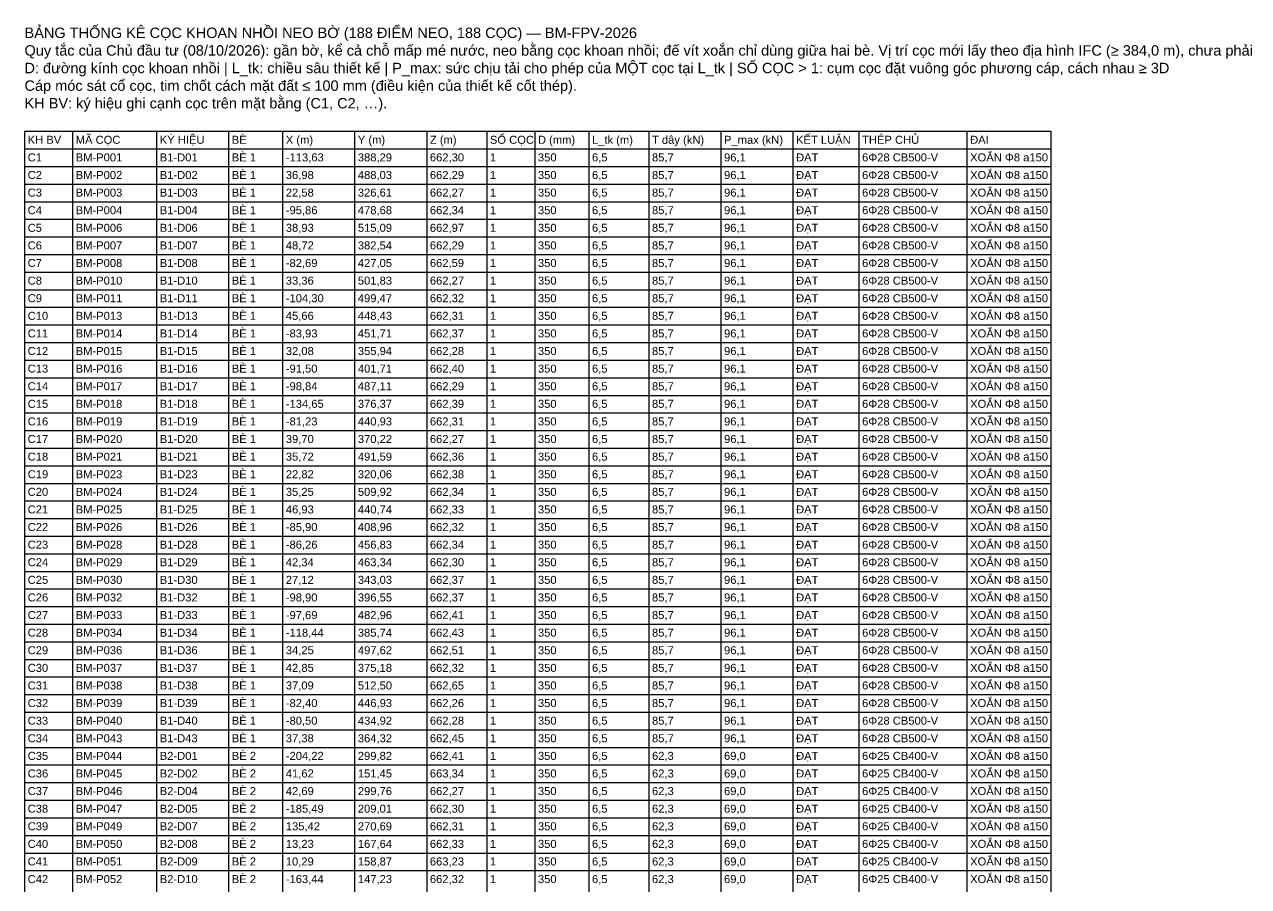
# Model space of a CAD drawing. Header units: metres. Extents: x -510 to 750, y -125 to 541.
# Drawn here: x 200.9 to 384.5, y 409.9 to 539.2 of the extents above; entities that cross this region are included whole.
import ezdxf

# ---------------------------------------------------------------- set-up
doc = ezdxf.new("R2010")
doc.units = ezdxf.units.M
doc.layers.add('07_BANG_THONG_KE_COC_BO', color=7, linetype='CONTINUOUS')
doc.styles.add('VN', font='arial.ttf')

msp = doc.modelspace()

# ---------------------------------------------------------------- linework, layer by layer
at = {"layer": '07_BANG_THONG_KE_COC_BO'}
for p, q in [((200.94, 523.188), (354.84, 523.188)), ((200.94, 523.188), (200.94, 24.228)), ((208.14, 523.188), (208.14, 24.228)), ((220.74, 523.188), (220.74, 24.228)), ((231.54, 523.188), (231.54, 24.228)), ((239.64, 523.188), (239.64, 24.228)), ((250.44, 523.188), (250.44, 24.228)), ((261.24, 523.188), (261.24, 24.228)), ((270.24, 523.188), (270.24, 24.228)), ((277.44, 523.188), (277.44, 24.228)), ((285.54, 523.188), (285.54, 24.228)), ((294.54, 523.188), (294.54, 24.228)), ((305.34, 523.188), (305.34, 24.228)), ((316.14, 523.188), (316.14, 24.228)), ((326.04, 523.188), (326.04, 24.228)), ((342.24, 523.188), (342.24, 24.228)), ((354.84, 523.188), (354.84, 24.228)), ((200.94, 520.548), (354.84, 520.548)), ((200.94, 517.908), (354.84, 517.908)), ((200.94, 515.268), (354.84, 515.268)), ((200.94, 512.628), (354.84, 512.628)), ((200.94, 509.988), (354.84, 509.988)), ((200.94, 507.348), (354.84, 507.348)), ((200.94, 504.708), (354.84, 504.708)), ((200.94, 502.068), (354.84, 502.068)), ((200.94, 499.428), (354.84, 499.428)), ((200.94, 496.788), (354.84, 496.788)), ((200.94, 494.148), (354.84, 494.148)), ((200.94, 491.508), (354.84, 491.508)), ((200.94, 488.868), (354.84, 488.868)), ((200.94, 486.228), (354.84, 486.228)), ((200.94, 483.588), (354.84, 483.588)), ((200.94, 480.948), (354.84, 480.948)), ((200.94, 478.308), (354.84, 478.308)), ((200.94, 475.668), (354.84, 475.668)), ((200.94, 473.028), (354.84, 473.028)), ((200.94, 470.388), (354.84, 470.388)), ((200.94, 467.748), (354.84, 467.748)), ((200.94, 465.108), (354.84, 465.108)), ((200.94, 462.468), (354.84, 462.468)), ((200.94, 459.828), (354.84, 459.828)), ((200.94, 457.188), (354.84, 457.188)), ((200.94, 454.548), (354.84, 454.548)), ((200.94, 451.908), (354.84, 451.908)), ((200.94, 449.268), (354.84, 449.268)), ((200.94, 446.628), (354.84, 446.628)), ((200.94, 443.988), (354.84, 443.988)), ((200.94, 441.348), (354.84, 441.348)), ((200.94, 438.708), (354.84, 438.708)), ((200.94, 436.068), (354.84, 436.068)), ((200.94, 433.428), (354.84, 433.428)), ((200.94, 430.788), (354.84, 430.788)), ((200.94, 428.148), (354.84, 428.148)), ((200.94, 425.508), (354.84, 425.508)), ((200.94, 422.868), (354.84, 422.868)), ((200.94, 420.228), (354.84, 420.228)), ((200.94, 417.588), (354.84, 417.588)), ((200.94, 414.948), (354.84, 414.948)), ((200.94, 412.308), (354.84, 412.308))]:
    msp.add_line(p, q, dxfattribs=at)

# ---------------------------------------------------------------- texts
at = {"layer": '07_BANG_THONG_KE_COC_BO', "style": 'VN'}
for s, height, p in [('BẢNG THỐNG KÊ CỌC KHOAN NHỒI NEO BỜ (188 ĐIỂM NEO, 188 CỌC) — BM-FPV-2026', 1.56, (200.94, 537.18)), ('Quy tắc của Chủ đầu tư (08/10/2026): gần bờ, kể cả chỗ mấp mé nước, neo bằng cọc khoan nhồi; đế vít xoắn chỉ dùng giữa hai bè. Vị trí cọc mới lấy theo địa hình IFC (≥ 384,0 m), chưa phải khảo sát.', 1.56, (200.94, 534.54)), ('D: đường kính cọc khoan nhồi | L_tk: chiều sâu thiết kế | P_max: sức chịu tải cho phép của MỘT cọc tại L_tk | SỐ CỌC > 1: cụm cọc đặt vuông góc phương cáp, cách nhau ≥ 3D', 1.56, (200.94, 531.9)), ('Cáp móc sát cổ cọc, tim chốt cách mặt đất ≤ 100 mm (điều kiện của thiết kế cốt thép).', 1.56, (200.94, 529.26)), ('KH BV: ký hiệu ghi cạnh cọc trên mặt bằng (C1, C2, …).', 1.56, (200.94, 526.62)), ('KH BV', 1.2, (201.42, 521.316)), ('MÃ CỌC', 1.2, (208.62, 521.316)), ('KÝ HIỆU', 1.2, (221.22, 521.316)), ('BÈ', 1.2, (232.02, 521.316)), ('X (m)', 1.2, (240.12, 521.316)), ('Y (m)', 1.2, (250.92, 521.316)), ('Z (m)', 1.2, (261.72, 521.316)), ('SỐ CỌC', 1.2, (270.72, 521.316)), ('D (mm)', 1.2, (277.92, 521.316)), ('L_tk (m)', 1.2, (286.02, 521.316)), ('T dây (kN)', 1.2, (295.02, 521.316)), ('P_max (kN)', 1.2, (305.82, 521.316)), ('KẾT LUẬN', 1.2, (316.62, 521.316)), ('THÉP CHỦ', 1.2, (326.52, 521.316)), ('ĐAI', 1.2, (342.72, 521.316)), ('C1', 1.2, (201.42, 518.676)), ('BM-P001', 1.2, (208.62, 518.676)), ('B1-D01', 1.2, (221.22, 518.676)), ('BÈ 1', 1.2, (232.02, 518.676)), ('-113,63', 1.2, (240.12, 518.676)), ('388,29', 1.2, (250.92, 518.676)), ('662,30', 1.2, (261.72, 518.676)), ('1', 1.2, (270.72, 518.676)), ('350', 1.2, (277.92, 518.676)), ('6,5', 1.2, (286.02, 518.676)), ('85,7', 1.2, (295.02, 518.676)), ('96,1', 1.2, (305.82, 518.676)), ('ĐẠT', 1.2, (316.62, 518.676)), ('6Φ28 CB500-V', 1.2, (326.52, 518.676)), ('XOẮN Φ8 a150', 1.2, (342.72, 518.676)), ('BÈ 1', 1.2, (232.02, 516.036)), ('XOẮN Φ8 a150', 1.2, (342.72, 516.036)), ('C2', 1.2, (201.42, 516.036)), ('BM-P002', 1.2, (208.62, 516.036)), ('B1-D02', 1.2, (221.22, 516.036)), ('36,98', 1.2, (240.12, 516.036)), ('488,03', 1.2, (250.92, 516.036)), ('662,29', 1.2, (261.72, 516.036)), ('1', 1.2, (270.72, 516.036)), ('350', 1.2, (277.92, 516.036)), ('6,5', 1.2, (286.02, 516.036)), ('85,7', 1.2, (295.02, 516.036)), ('96,1', 1.2, (305.82, 516.036)), ('ĐẠT', 1.2, (316.62, 516.036)), ('6Φ28 CB500-V', 1.2, (326.52, 516.036)), ('C3', 1.2, (201.42, 513.396)), ('BM-P003', 1.2, (208.62, 513.396)), ('B1-D03', 1.2, (221.22, 513.396)), ('BÈ 1', 1.2, (232.02, 513.396)), ('22,58', 1.2, (240.12, 513.396)), ('326,61', 1.2, (250.92, 513.396)), ('662,27', 1.2, (261.72, 513.396)), ('1', 1.2, (270.72, 513.396)), ('350', 1.2, (277.92, 513.396)), ('6,5', 1.2, (286.02, 513.396)), ('85,7', 1.2, (295.02, 513.396)), ('96,1', 1.2, (305.82, 513.396)), ('ĐẠT', 1.2, (316.62, 513.396)), ('6Φ28 CB500-V', 1.2, (326.52, 513.396)), ('XOẮN Φ8 a150', 1.2, (342.72, 513.396)), ('BÈ 1', 1.2, (232.02, 510.756)), ('XOẮN Φ8 a150', 1.2, (342.72, 510.756)), ('C4', 1.2, (201.42, 510.756)), ('BM-P004', 1.2, (208.62, 510.756)), ('B1-D04', 1.2, (221.22, 510.756)), ('-95,86', 1.2, (240.12, 510.756)), ('478,68', 1.2, (250.92, 510.756)), ('662,34', 1.2, (261.72, 510.756)), ('1', 1.2, (270.72, 510.756)), ('350', 1.2, (277.92, 510.756)), ('6,5', 1.2, (286.02, 510.756)), ('85,7', 1.2, (295.02, 510.756)), ('96,1', 1.2, (305.82, 510.756)), ('ĐẠT', 1.2, (316.62, 510.756)), ('6Φ28 CB500-V', 1.2, (326.52, 510.756)), ('C5', 1.2, (201.42, 508.116)), ('BM-P006', 1.2, (208.62, 508.116)), ('B1-D06', 1.2, (221.22, 508.116)), ('BÈ 1', 1.2, (232.02, 508.116)), ('38,93', 1.2, (240.12, 508.116)), ('515,09', 1.2, (250.92, 508.116)), ('662,97', 1.2, (261.72, 508.116)), ('1', 1.2, (270.72, 508.116)), ('350', 1.2, (277.92, 508.116)), ('6,5', 1.2, (286.02, 508.116)), ('85,7', 1.2, (295.02, 508.116)), ('96,1', 1.2, (305.82, 508.116)), ('ĐẠT', 1.2, (316.62, 508.116)), ('6Φ28 CB500-V', 1.2, (326.52, 508.116)), ('XOẮN Φ8 a150', 1.2, (342.72, 508.116)), ('C6', 1.2, (201.42, 505.476)), ('BM-P007', 1.2, (208.62, 505.476)), ('B1-D07', 1.2, (221.22, 505.476)), ('BÈ 1', 1.2, (232.02, 505.476)), ('48,72', 1.2, (240.12, 505.476)), ('382,54', 1.2, (250.92, 505.476)), ('662,29', 1.2, (261.72, 505.476)), ('1', 1.2, (270.72, 505.476)), ('350', 1.2, (277.92, 505.476)), ('6,5', 1.2, (286.02, 505.476)), ('85,7', 1.2, (295.02, 505.476)), ('96,1', 1.2, (305.82, 505.476)), ('ĐẠT', 1.2, (316.62, 505.476)), ('6Φ28 CB500-V', 1.2, (326.52, 505.476)), ('XOẮN Φ8 a150', 1.2, (342.72, 505.476)), ('C7', 1.2, (201.42, 502.836)), ('BM-P008', 1.2, (208.62, 502.836)), ('B1-D08', 1.2, (221.22, 502.836)), ('BÈ 1', 1.2, (232.02, 502.836)), ('-82,69', 1.2, (240.12, 502.836)), ('427,05', 1.2, (250.92, 502.836)), ('662,59', 1.2, (261.72, 502.836)), ('1', 1.2, (270.72, 502.836)), ('350', 1.2, (277.92, 502.836)), ('6,5', 1.2, (286.02, 502.836)), ('85,7', 1.2, (295.02, 502.836)), ('96,1', 1.2, (305.82, 502.836)), ('ĐẠT', 1.2, (316.62, 502.836)), ('6Φ28 CB500-V', 1.2, (326.52, 502.836)), ('XOẮN Φ8 a150', 1.2, (342.72, 502.836)), ('C8', 1.2, (201.42, 500.196)), ('BM-P010', 1.2, (208.62, 500.196)), ('B1-D10', 1.2, (221.22, 500.196)), ('BÈ 1', 1.2, (232.02, 500.196)), ('33,36', 1.2, (240.12, 500.196)), ('501,83', 1.2, (250.92, 500.196)), ('662,27', 1.2, (261.72, 500.196)), ('1', 1.2, (270.72, 500.196)), ('350', 1.2, (277.92, 500.196)), ('6,5', 1.2, (286.02, 500.196)), ('85,7', 1.2, (295.02, 500.196)), ('96,1', 1.2, (305.82, 500.196)), ('ĐẠT', 1.2, (316.62, 500.196)), ('6Φ28 CB500-V', 1.2, (326.52, 500.196)), ('XOẮN Φ8 a150', 1.2, (342.72, 500.196)), ('C9', 1.2, (201.42, 497.556)), ('BM-P011', 1.2, (208.62, 497.556)), ('B1-D11', 1.2, (221.22, 497.556)), ('BÈ 1', 1.2, (232.02, 497.556)), ('-104,30', 1.2, (240.12, 497.556)), ('499,47', 1.2, (250.92, 497.556)), ('662,32', 1.2, (261.72, 497.556)), ('1', 1.2, (270.72, 497.556)), ('350', 1.2, (277.92, 497.556)), ('6,5', 1.2, (286.02, 497.556)), ('85,7', 1.2, (295.02, 497.556)), ('96,1', 1.2, (305.82, 497.556)), ('ĐẠT', 1.2, (316.62, 497.556)), ('6Φ28 CB500-V', 1.2, (326.52, 497.556)), ('XOẮN Φ8 a150', 1.2, (342.72, 497.556)), ('C10', 1.2, (201.42, 494.916)), ('BM-P013', 1.2, (208.62, 494.916)), ('B1-D13', 1.2, (221.22, 494.916)), ('BÈ 1', 1.2, (232.02, 494.916)), ('45,66', 1.2, (240.12, 494.916)), ('448,43', 1.2, (250.92, 494.916)), ('662,31', 1.2, (261.72, 494.916)), ('1', 1.2, (270.72, 494.916)), ('350', 1.2, (277.92, 494.916)), ('6,5', 1.2, (286.02, 494.916)), ('85,7', 1.2, (295.02, 494.916)), ('96,1', 1.2, (305.82, 494.916)), ('ĐẠT', 1.2, (316.62, 494.916)), ('6Φ28 CB500-V', 1.2, (326.52, 494.916)), ('XOẮN Φ8 a150', 1.2, (342.72, 494.916)), ('BÈ 1', 1.2, (232.02, 492.276)), ('XOẮN Φ8 a150', 1.2, (342.72, 492.276)), ('C11', 1.2, (201.42, 492.276)), ('BM-P014', 1.2, (208.62, 492.276)), ('B1-D14', 1.2, (221.22, 492.276)), ('-83,93', 1.2, (240.12, 492.276)), ('451,71', 1.2, (250.92, 492.276)), ('662,37', 1.2, (261.72, 492.276)), ('1', 1.2, (270.72, 492.276)), ('350', 1.2, (277.92, 492.276)), ('6,5', 1.2, (286.02, 492.276)), ('85,7', 1.2, (295.02, 492.276)), ('96,1', 1.2, (305.82, 492.276)), ('ĐẠT', 1.2, (316.62, 492.276)), ('6Φ28 CB500-V', 1.2, (326.52, 492.276)), ('C12', 1.2, (201.42, 489.636)), ('BM-P015', 1.2, (208.62, 489.636)), ('B1-D15', 1.2, (221.22, 489.636)), ('BÈ 1', 1.2, (232.02, 489.636)), ('32,08', 1.2, (240.12, 489.636)), ('355,94', 1.2, (250.92, 489.636)), ('662,28', 1.2, (261.72, 489.636)), ('1', 1.2, (270.72, 489.636)), ('350', 1.2, (277.92, 489.636)), ('6,5', 1.2, (286.02, 489.636)), ('85,7', 1.2, (295.02, 489.636)), ('96,1', 1.2, (305.82, 489.636)), ('ĐẠT', 1.2, (316.62, 489.636)), ('6Φ28 CB500-V', 1.2, (326.52, 489.636)), ('XOẮN Φ8 a150', 1.2, (342.72, 489.636)), ('C13', 1.2, (201.42, 486.996)), ('BM-P016', 1.2, (208.62, 486.996)), ('B1-D16', 1.2, (221.22, 486.996)), ('BÈ 1', 1.2, (232.02, 486.996)), ('-91,50', 1.2, (240.12, 486.996)), ('401,71', 1.2, (250.92, 486.996)), ('662,40', 1.2, (261.72, 486.996)), ('1', 1.2, (270.72, 486.996)), ('350', 1.2, (277.92, 486.996)), ('6,5', 1.2, (286.02, 486.996)), ('85,7', 1.2, (295.02, 486.996)), ('96,1', 1.2, (305.82, 486.996)), ('ĐẠT', 1.2, (316.62, 486.996)), ('6Φ28 CB500-V', 1.2, (326.52, 486.996)), ('XOẮN Φ8 a150', 1.2, (342.72, 486.996)), ('C14', 1.2, (201.42, 484.356)), ('BM-P017', 1.2, (208.62, 484.356)), ('B1-D17', 1.2, (221.22, 484.356)), ('BÈ 1', 1.2, (232.02, 484.356)), ('-98,84', 1.2, (240.12, 484.356)), ('487,11', 1.2, (250.92, 484.356)), ('662,29', 1.2, (261.72, 484.356)), ('1', 1.2, (270.72, 484.356)), ('350', 1.2, (277.92, 484.356)), ('6,5', 1.2, (286.02, 484.356)), ('85,7', 1.2, (295.02, 484.356)), ('96,1', 1.2, (305.82, 484.356)), ('ĐẠT', 1.2, (316.62, 484.356)), ('6Φ28 CB500-V', 1.2, (326.52, 484.356)), ('XOẮN Φ8 a150', 1.2, (342.72, 484.356)), ('C15', 1.2, (201.42, 481.716)), ('BM-P018', 1.2, (208.62, 481.716)), ('B1-D18', 1.2, (221.22, 481.716)), ('BÈ 1', 1.2, (232.02, 481.716)), ('-134,65', 1.2, (240.12, 481.716)), ('376,37', 1.2, (250.92, 481.716)), ('662,39', 1.2, (261.72, 481.716)), ('1', 1.2, (270.72, 481.716)), ('350', 1.2, (277.92, 481.716)), ('6,5', 1.2, (286.02, 481.716)), ('85,7', 1.2, (295.02, 481.716)), ('96,1', 1.2, (305.82, 481.716)), ('ĐẠT', 1.2, (316.62, 481.716)), ('6Φ28 CB500-V', 1.2, (326.52, 481.716)), ('XOẮN Φ8 a150', 1.2, (342.72, 481.716)), ('C16', 1.2, (201.42, 479.076)), ('BM-P019', 1.2, (208.62, 479.076)), ('B1-D19', 1.2, (221.22, 479.076)), ('BÈ 1', 1.2, (232.02, 479.076)), ('-81,23', 1.2, (240.12, 479.076)), ('440,93', 1.2, (250.92, 479.076)), ('662,31', 1.2, (261.72, 479.076)), ('1', 1.2, (270.72, 479.076)), ('350', 1.2, (277.92, 479.076)), ('6,5', 1.2, (286.02, 479.076)), ('85,7', 1.2, (295.02, 479.076)), ('96,1', 1.2, (305.82, 479.076)), ('ĐẠT', 1.2, (316.62, 479.076)), ('6Φ28 CB500-V', 1.2, (326.52, 479.076)), ('XOẮN Φ8 a150', 1.2, (342.72, 479.076)), ('C17', 1.2, (201.42, 476.436)), ('BM-P020', 1.2, (208.62, 476.436)), ('B1-D20', 1.2, (221.22, 476.436)), ('BÈ 1', 1.2, (232.02, 476.436)), ('39,70', 1.2, (240.12, 476.436)), ('370,22', 1.2, (250.92, 476.436)), ('662,27', 1.2, (261.72, 476.436)), ('1', 1.2, (270.72, 476.436)), ('350', 1.2, (277.92, 476.436)), ('6,5', 1.2, (286.02, 476.436)), ('85,7', 1.2, (295.02, 476.436)), ('96,1', 1.2, (305.82, 476.436)), ('ĐẠT', 1.2, (316.62, 476.436)), ('6Φ28 CB500-V', 1.2, (326.52, 476.436)), ('XOẮN Φ8 a150', 1.2, (342.72, 476.436)), ('XOẮN Φ8 a150', 1.2, (342.72, 473.796)), ('C18', 1.2, (201.42, 473.796)), ('BM-P021', 1.2, (208.62, 473.796)), ('B1-D21', 1.2, (221.22, 473.796)), ('BÈ 1', 1.2, (232.02, 473.796)), ('35,72', 1.2, (240.12, 473.796)), ('491,59', 1.2, (250.92, 473.796)), ('662,36', 1.2, (261.72, 473.796)), ('1', 1.2, (270.72, 473.796)), ('350', 1.2, (277.92, 473.796)), ('6,5', 1.2, (286.02, 473.796)), ('85,7', 1.2, (295.02, 473.796)), ('96,1', 1.2, (305.82, 473.796)), ('ĐẠT', 1.2, (316.62, 473.796)), ('6Φ28 CB500-V', 1.2, (326.52, 473.796)), ('C19', 1.2, (201.42, 471.156)), ('BM-P023', 1.2, (208.62, 471.156)), ('B1-D23', 1.2, (221.22, 471.156)), ('BÈ 1', 1.2, (232.02, 471.156)), ('22,82', 1.2, (240.12, 471.156)), ('320,06', 1.2, (250.92, 471.156)), ('662,38', 1.2, (261.72, 471.156)), ('1', 1.2, (270.72, 471.156)), ('350', 1.2, (277.92, 471.156)), ('6,5', 1.2, (286.02, 471.156)), ('85,7', 1.2, (295.02, 471.156)), ('96,1', 1.2, (305.82, 471.156)), ('ĐẠT', 1.2, (316.62, 471.156)), ('6Φ28 CB500-V', 1.2, (326.52, 471.156)), ('XOẮN Φ8 a150', 1.2, (342.72, 471.156)), ('BÈ 1', 1.2, (232.02, 468.516)), ('XOẮN Φ8 a150', 1.2, (342.72, 468.516)), ('C20', 1.2, (201.42, 468.516)), ('BM-P024', 1.2, (208.62, 468.516)), ('B1-D24', 1.2, (221.22, 468.516)), ('35,25', 1.2, (240.12, 468.516)), ('509,92', 1.2, (250.92, 468.516)), ('662,34', 1.2, (261.72, 468.516)), ('1', 1.2, (270.72, 468.516)), ('350', 1.2, (277.92, 468.516)), ('6,5', 1.2, (286.02, 468.516)), ('85,7', 1.2, (295.02, 468.516)), ('96,1', 1.2, (305.82, 468.516)), ('ĐẠT', 1.2, (316.62, 468.516)), ('6Φ28 CB500-V', 1.2, (326.52, 468.516)), ('C21', 1.2, (201.42, 465.876)), ('BM-P025', 1.2, (208.62, 465.876)), ('B1-D25', 1.2, (221.22, 465.876)), ('BÈ 1', 1.2, (232.02, 465.876)), ('46,93', 1.2, (240.12, 465.876)), ('440,74', 1.2, (250.92, 465.876)), ('662,33', 1.2, (261.72, 465.876)), ('1', 1.2, (270.72, 465.876)), ('350', 1.2, (277.92, 465.876)), ('6,5', 1.2, (286.02, 465.876)), ('85,7', 1.2, (295.02, 465.876)), ('96,1', 1.2, (305.82, 465.876)), ('ĐẠT', 1.2, (316.62, 465.876)), ('6Φ28 CB500-V', 1.2, (326.52, 465.876)), ('XOẮN Φ8 a150', 1.2, (342.72, 465.876)), ('C22', 1.2, (201.42, 463.236)), ('BM-P026', 1.2, (208.62, 463.236)), ('B1-D26', 1.2, (221.22, 463.236)), ('BÈ 1', 1.2, (232.02, 463.236)), ('-85,90', 1.2, (240.12, 463.236)), ('408,96', 1.2, (250.92, 463.236)), ('662,32', 1.2, (261.72, 463.236)), ('1', 1.2, (270.72, 463.236)), ('350', 1.2, (277.92, 463.236)), ('6,5', 1.2, (286.02, 463.236)), ('85,7', 1.2, (295.02, 463.236)), ('96,1', 1.2, (305.82, 463.236)), ('ĐẠT', 1.2, (316.62, 463.236)), ('6Φ28 CB500-V', 1.2, (326.52, 463.236)), ('XOẮN Φ8 a150', 1.2, (342.72, 463.236)), ('C23', 1.2, (201.42, 460.596)), ('BM-P028', 1.2, (208.62, 460.596)), ('B1-D28', 1.2, (221.22, 460.596)), ('BÈ 1', 1.2, (232.02, 460.596)), ('-86,26', 1.2, (240.12, 460.596)), ('456,83', 1.2, (250.92, 460.596)), ('662,34', 1.2, (261.72, 460.596)), ('1', 1.2, (270.72, 460.596)), ('350', 1.2, (277.92, 460.596)), ('6,5', 1.2, (286.02, 460.596)), ('85,7', 1.2, (295.02, 460.596)), ('96,1', 1.2, (305.82, 460.596)), ('ĐẠT', 1.2, (316.62, 460.596)), ('6Φ28 CB500-V', 1.2, (326.52, 460.596)), ('XOẮN Φ8 a150', 1.2, (342.72, 460.596)), ('C24', 1.2, (201.42, 457.956)), ('BM-P029', 1.2, (208.62, 457.956)), ('B1-D29', 1.2, (221.22, 457.956)), ('BÈ 1', 1.2, (232.02, 457.956)), ('42,34', 1.2, (240.12, 457.956)), ('463,34', 1.2, (250.92, 457.956)), ('662,30', 1.2, (261.72, 457.956)), ('1', 1.2, (270.72, 457.956)), ('350', 1.2, (277.92, 457.956)), ('6,5', 1.2, (286.02, 457.956)), ('85,7', 1.2, (295.02, 457.956)), ('96,1', 1.2, (305.82, 457.956)), ('ĐẠT', 1.2, (316.62, 457.956)), ('6Φ28 CB500-V', 1.2, (326.52, 457.956)), ('XOẮN Φ8 a150', 1.2, (342.72, 457.956)), ('C25', 1.2, (201.42, 455.316)), ('BM-P030', 1.2, (208.62, 455.316)), ('B1-D30', 1.2, (221.22, 455.316)), ('BÈ 1', 1.2, (232.02, 455.316)), ('27,12', 1.2, (240.12, 455.316)), ('343,03', 1.2, (250.92, 455.316)), ('662,37', 1.2, (261.72, 455.316)), ('1', 1.2, (270.72, 455.316)), ('350', 1.2, (277.92, 455.316)), ('6,5', 1.2, (286.02, 455.316)), ('85,7', 1.2, (295.02, 455.316)), ('96,1', 1.2, (305.82, 455.316)), ('ĐẠT', 1.2, (316.62, 455.316)), ('6Φ28 CB500-V', 1.2, (326.52, 455.316)), ('XOẮN Φ8 a150', 1.2, (342.72, 455.316)), ('C26', 1.2, (201.42, 452.676)), ('BM-P032', 1.2, (208.62, 452.676)), ('B1-D32', 1.2, (221.22, 452.676)), ('BÈ 1', 1.2, (232.02, 452.676)), ('-98,90', 1.2, (240.12, 452.676)), ('396,55', 1.2, (250.92, 452.676)), ('662,37', 1.2, (261.72, 452.676)), ('1', 1.2, (270.72, 452.676)), ('350', 1.2, (277.92, 452.676)), ('6,5', 1.2, (286.02, 452.676)), ('85,7', 1.2, (295.02, 452.676)), ('96,1', 1.2, (305.82, 452.676)), ('ĐẠT', 1.2, (316.62, 452.676)), ('6Φ28 CB500-V', 1.2, (326.52, 452.676)), ('XOẮN Φ8 a150', 1.2, (342.72, 452.676)), ('BÈ 1', 1.2, (232.02, 450.036)), ('XOẮN Φ8 a150', 1.2, (342.72, 450.036)), ('C27', 1.2, (201.42, 450.036)), ('BM-P033', 1.2, (208.62, 450.036)), ('B1-D33', 1.2, (221.22, 450.036)), ('-97,69', 1.2, (240.12, 450.036)), ('482,96', 1.2, (250.92, 450.036)), ('662,41', 1.2, (261.72, 450.036)), ('1', 1.2, (270.72, 450.036)), ('350', 1.2, (277.92, 450.036)), ('6,5', 1.2, (286.02, 450.036)), ('85,7', 1.2, (295.02, 450.036)), ('96,1', 1.2, (305.82, 450.036)), ('ĐẠT', 1.2, (316.62, 450.036)), ('6Φ28 CB500-V', 1.2, (326.52, 450.036)), ('C28', 1.2, (201.42, 447.396)), ('BM-P034', 1.2, (208.62, 447.396)), ('B1-D34', 1.2, (221.22, 447.396)), ('BÈ 1', 1.2, (232.02, 447.396)), ('-118,44', 1.2, (240.12, 447.396)), ('385,74', 1.2, (250.92, 447.396)), ('662,43', 1.2, (261.72, 447.396)), ('1', 1.2, (270.72, 447.396)), ('350', 1.2, (277.92, 447.396)), ('6,5', 1.2, (286.02, 447.396)), ('85,7', 1.2, (295.02, 447.396)), ('96,1', 1.2, (305.82, 447.396)), ('ĐẠT', 1.2, (316.62, 447.396)), ('6Φ28 CB500-V', 1.2, (326.52, 447.396)), ('XOẮN Φ8 a150', 1.2, (342.72, 447.396)), ('C29', 1.2, (201.42, 444.756)), ('BM-P036', 1.2, (208.62, 444.756)), ('B1-D36', 1.2, (221.22, 444.756)), ('BÈ 1', 1.2, (232.02, 444.756)), ('34,25', 1.2, (240.12, 444.756)), ('497,62', 1.2, (250.92, 444.756)), ('662,51', 1.2, (261.72, 444.756)), ('1', 1.2, (270.72, 444.756)), ('350', 1.2, (277.92, 444.756)), ('6,5', 1.2, (286.02, 444.756)), ('85,7', 1.2, (295.02, 444.756)), ('96,1', 1.2, (305.82, 444.756)), ('ĐẠT', 1.2, (316.62, 444.756)), ('6Φ28 CB500-V', 1.2, (326.52, 444.756)), ('XOẮN Φ8 a150', 1.2, (342.72, 444.756)), ('C30', 1.2, (201.42, 442.116)), ('BM-P037', 1.2, (208.62, 442.116)), ('B1-D37', 1.2, (221.22, 442.116)), ('BÈ 1', 1.2, (232.02, 442.116)), ('42,85', 1.2, (240.12, 442.116)), ('375,18', 1.2, (250.92, 442.116)), ('662,32', 1.2, (261.72, 442.116)), ('1', 1.2, (270.72, 442.116)), ('350', 1.2, (277.92, 442.116)), ('6,5', 1.2, (286.02, 442.116)), ('85,7', 1.2, (295.02, 442.116)), ('96,1', 1.2, (305.82, 442.116)), ('ĐẠT', 1.2, (316.62, 442.116)), ('6Φ28 CB500-V', 1.2, (326.52, 442.116)), ('XOẮN Φ8 a150', 1.2, (342.72, 442.116)), ('C31', 1.2, (201.42, 439.476)), ('BM-P038', 1.2, (208.62, 439.476)), ('B1-D38', 1.2, (221.22, 439.476)), ('BÈ 1', 1.2, (232.02, 439.476)), ('37,09', 1.2, (240.12, 439.476)), ('512,50', 1.2, (250.92, 439.476)), ('662,65', 1.2, (261.72, 439.476)), ('1', 1.2, (270.72, 439.476)), ('350', 1.2, (277.92, 439.476)), ('6,5', 1.2, (286.02, 439.476)), ('85,7', 1.2, (295.02, 439.476)), ('96,1', 1.2, (305.82, 439.476)), ('ĐẠT', 1.2, (316.62, 439.476)), ('6Φ28 CB500-V', 1.2, (326.52, 439.476)), ('XOẮN Φ8 a150', 1.2, (342.72, 439.476)), ('C32', 1.2, (201.42, 436.836)), ('BM-P039', 1.2, (208.62, 436.836)), ('B1-D39', 1.2, (221.22, 436.836)), ('BÈ 1', 1.2, (232.02, 436.836)), ('-82,40', 1.2, (240.12, 436.836)), ('446,93', 1.2, (250.92, 436.836)), ('662,26', 1.2, (261.72, 436.836)), ('1', 1.2, (270.72, 436.836)), ('350', 1.2, (277.92, 436.836)), ('6,5', 1.2, (286.02, 436.836)), ('85,7', 1.2, (295.02, 436.836)), ('96,1', 1.2, (305.82, 436.836)), ('ĐẠT', 1.2, (316.62, 436.836)), ('6Φ28 CB500-V', 1.2, (326.52, 436.836)), ('XOẮN Φ8 a150', 1.2, (342.72, 436.836)), ('C33', 1.2, (201.42, 434.196)), ('BM-P040', 1.2, (208.62, 434.196)), ('B1-D40', 1.2, (221.22, 434.196)), ('BÈ 1', 1.2, (232.02, 434.196)), ('-80,50', 1.2, (240.12, 434.196)), ('434,92', 1.2, (250.92, 434.196)), ('662,28', 1.2, (261.72, 434.196)), ('1', 1.2, (270.72, 434.196)), ('350', 1.2, (277.92, 434.196)), ('6,5', 1.2, (286.02, 434.196)), ('85,7', 1.2, (295.02, 434.196)), ('96,1', 1.2, (305.82, 434.196)), ('ĐẠT', 1.2, (316.62, 434.196)), ('6Φ28 CB500-V', 1.2, (326.52, 434.196)), ('XOẮN Φ8 a150', 1.2, (342.72, 434.196)), ('XOẮN Φ8 a150', 1.2, (342.72, 431.556)), ('C34', 1.2, (201.42, 431.556)), ('BM-P043', 1.2, (208.62, 431.556)), ('B1-D43', 1.2, (221.22, 431.556)), ('BÈ 1', 1.2, (232.02, 431.556)), ('37,38', 1.2, (240.12, 431.556)), ('364,32', 1.2, (250.92, 431.556)), ('662,45', 1.2, (261.72, 431.556)), ('1', 1.2, (270.72, 431.556)), ('350', 1.2, (277.92, 431.556)), ('6,5', 1.2, (286.02, 431.556)), ('85,7', 1.2, (295.02, 431.556)), ('96,1', 1.2, (305.82, 431.556)), ('ĐẠT', 1.2, (316.62, 431.556)), ('6Φ28 CB500-V', 1.2, (326.52, 431.556)), ('C35', 1.2, (201.42, 428.916)), ('BM-P044', 1.2, (208.62, 428.916)), ('B2-D01', 1.2, (221.22, 428.916)), ('BÈ 2', 1.2, (232.02, 428.916)), ('-204,22', 1.2, (240.12, 428.916)), ('299,82', 1.2, (250.92, 428.916)), ('662,41', 1.2, (261.72, 428.916)), ('1', 1.2, (270.72, 428.916)), ('350', 1.2, (277.92, 428.916)), ('6,5', 1.2, (286.02, 428.916)), ('62,3', 1.2, (295.02, 428.916)), ('69,0', 1.2, (305.82, 428.916)), ('ĐẠT', 1.2, (316.62, 428.916)), ('6Φ25 CB400-V', 1.2, (326.52, 428.916)), ('XOẮN Φ8 a150', 1.2, (342.72, 428.916)), ('BÈ 2', 1.2, (232.02, 426.276)), ('XOẮN Φ8 a150', 1.2, (342.72, 426.276)), ('C36', 1.2, (201.42, 426.276)), ('BM-P045', 1.2, (208.62, 426.276)), ('B2-D02', 1.2, (221.22, 426.276)), ('41,62', 1.2, (240.12, 426.276)), ('151,45', 1.2, (250.92, 426.276)), ('663,34', 1.2, (261.72, 426.276)), ('1', 1.2, (270.72, 426.276)), ('350', 1.2, (277.92, 426.276)), ('6,5', 1.2, (286.02, 426.276)), ('62,3', 1.2, (295.02, 426.276)), ('69,0', 1.2, (305.82, 426.276)), ('ĐẠT', 1.2, (316.62, 426.276)), ('6Φ25 CB400-V', 1.2, (326.52, 426.276)), ('C37', 1.2, (201.42, 423.636)), ('BM-P046', 1.2, (208.62, 423.636)), ('B2-D04', 1.2, (221.22, 423.636)), ('BÈ 2', 1.2, (232.02, 423.636)), ('42,69', 1.2, (240.12, 423.636)), ('299,76', 1.2, (250.92, 423.636)), ('662,27', 1.2, (261.72, 423.636)), ('1', 1.2, (270.72, 423.636)), ('350', 1.2, (277.92, 423.636)), ('6,5', 1.2, (286.02, 423.636)), ('62,3', 1.2, (295.02, 423.636)), ('69,0', 1.2, (305.82, 423.636)), ('ĐẠT', 1.2, (316.62, 423.636)), ('6Φ25 CB400-V', 1.2, (326.52, 423.636)), ('XOẮN Φ8 a150', 1.2, (342.72, 423.636)), ('C38', 1.2, (201.42, 420.996)), ('BM-P047', 1.2, (208.62, 420.996)), ('B2-D05', 1.2, (221.22, 420.996)), ('BÈ 2', 1.2, (232.02, 420.996)), ('-185,49', 1.2, (240.12, 420.996)), ('209,01', 1.2, (250.92, 420.996)), ('662,30', 1.2, (261.72, 420.996)), ('1', 1.2, (270.72, 420.996)), ('350', 1.2, (277.92, 420.996)), ('6,5', 1.2, (286.02, 420.996)), ('62,3', 1.2, (295.02, 420.996)), ('69,0', 1.2, (305.82, 420.996)), ('ĐẠT', 1.2, (316.62, 420.996)), ('6Φ25 CB400-V', 1.2, (326.52, 420.996)), ('XOẮN Φ8 a150', 1.2, (342.72, 420.996)), ('C39', 1.2, (201.42, 418.356)), ('BM-P049', 1.2, (208.62, 418.356)), ('B2-D07', 1.2, (221.22, 418.356)), ('BÈ 2', 1.2, (232.02, 418.356)), ('135,42', 1.2, (240.12, 418.356)), ('270,69', 1.2, (250.92, 418.356)), ('662,31', 1.2, (261.72, 418.356)), ('1', 1.2, (270.72, 418.356)), ('350', 1.2, (277.92, 418.356)), ('6,5', 1.2, (286.02, 418.356)), ('62,3', 1.2, (295.02, 418.356)), ('69,0', 1.2, (305.82, 418.356)), ('ĐẠT', 1.2, (316.62, 418.356)), ('6Φ25 CB400-V', 1.2, (326.52, 418.356)), ('XOẮN Φ8 a150', 1.2, (342.72, 418.356)), ('C40', 1.2, (201.42, 415.716)), ('BM-P050', 1.2, (208.62, 415.716)), ('B2-D08', 1.2, (221.22, 415.716)), ('BÈ 2', 1.2, (232.02, 415.716)), ('13,23', 1.2, (240.12, 415.716)), ('167,64', 1.2, (250.92, 415.716)), ('662,33', 1.2, (261.72, 415.716)), ('1', 1.2, (270.72, 415.716)), ('350', 1.2, (277.92, 415.716)), ('6,5', 1.2, (286.02, 415.716)), ('62,3', 1.2, (295.02, 415.716)), ('69,0', 1.2, (305.82, 415.716)), ('ĐẠT', 1.2, (316.62, 415.716)), ('6Φ25 CB400-V', 1.2, (326.52, 415.716)), ('XOẮN Φ8 a150', 1.2, (342.72, 415.716)), ('C41', 1.2, (201.42, 413.076)), ('BM-P051', 1.2, (208.62, 413.076)), ('B2-D09', 1.2, (221.22, 413.076)), ('BÈ 2', 1.2, (232.02, 413.076)), ('10,29', 1.2, (240.12, 413.076)), ('158,87', 1.2, (250.92, 413.076)), ('663,23', 1.2, (261.72, 413.076)), ('1', 1.2, (270.72, 413.076)), ('350', 1.2, (277.92, 413.076)), ('6,5', 1.2, (286.02, 413.076)), ('62,3', 1.2, (295.02, 413.076)), ('69,0', 1.2, (305.82, 413.076)), ('ĐẠT', 1.2, (316.62, 413.076)), ('6Φ25 CB400-V', 1.2, (326.52, 413.076)), ('XOẮN Φ8 a150', 1.2, (342.72, 413.076)), ('C42', 1.2, (201.42, 410.436)), ('BM-P052', 1.2, (208.62, 410.436)), ('B2-D10', 1.2, (221.22, 410.436)), ('BÈ 2', 1.2, (232.02, 410.436)), ('-163,44', 1.2, (240.12, 410.436)), ('147,23', 1.2, (250.92, 410.436)), ('662,32', 1.2, (261.72, 410.436)), ('1', 1.2, (270.72, 410.436)), ('350', 1.2, (277.92, 410.436)), ('6,5', 1.2, (286.02, 410.436)), ('62,3', 1.2, (295.02, 410.436)), ('69,0', 1.2, (305.82, 410.436)), ('ĐẠT', 1.2, (316.62, 410.436)), ('6Φ25 CB400-V', 1.2, (326.52, 410.436)), ('XOẮN Φ8 a150', 1.2, (342.72, 410.436))]:
    msp.add_text(s, height=height, dxfattribs=at).set_placement(p)

doc.saveas('drawing.dxf')
